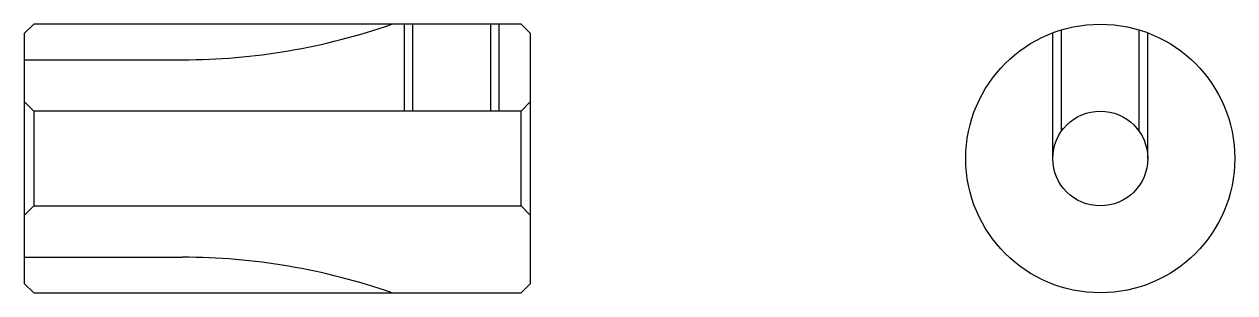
# Model space of a CAD drawing. Header units: metres. Extents: x 15.5 to 53.8, y 12.1 to 20.6.
import ezdxf

# ---------------------------------------------------------------- set-up
doc = ezdxf.new("R2010")
doc.units = ezdxf.units.M

msp = doc.modelspace()

# ---------------------------------------------------------------- linework, layer by layer
at = {"color": 4}
for p, q in [((15.5, 19.5), (20.5, 19.5)), ((31.5, 18.174999), (31.200001, 17.875)), ((15.5, 14.575), (15.8, 14.875)), ((31.5, 14.575), (31.200001, 14.875)), ((15.5, 13.25), (20.5, 13.25))]:
    msp.add_line(p, q, dxfattribs=at)
for points in [[(20.5, 20.625), (20.5, 20.625), (15.8, 20.625), (15.5, 20.325001), (15.5, 14.575)], [(15.5, 14.575), (15.5, 12.425), (15.8, 12.125), (20.5, 12.125), (20.5, 12.125), (20.5, 12.125), (31.200001, 12.125), (31.5, 12.425), (31.5, 20.325001), (31.200001, 20.625), (20.5, 20.625), (20.5, 20.625)], [(27.5, 20.625), (27.5, 17.875)], [(27.77, 20.625), (27.77, 17.875)], [(30.23, 20.625), (30.23, 17.875)], [(30.5, 20.625), (30.5, 17.875)], [(48, 16.375), (48, 20.351494)], [(48.27, 17.233545), (48.27, 20.443119)], [(50.73, 17.233545), (50.73, 20.443119)], [(51, 16.375), (51, 20.351494)], [(15.5, 18.174999), (15.8, 17.875), (15.8, 14.875), (31.200001, 14.875), (31.200001, 17.875), (15.8, 17.875)]]:
    msp.add_lwpolyline(points, dxfattribs=at)
for radius in [4.25, 1.5]:
    msp.add_circle((49.5, 16.375), radius, dxfattribs=at)
for centre, start, end in [((20.5, 39.5), 270, 289.3088308), ((20.5, -6.75), 70.6911692, 90)]:
    msp.add_arc(centre, 20, start, end, dxfattribs=at)

doc.saveas('drawing.dxf')
